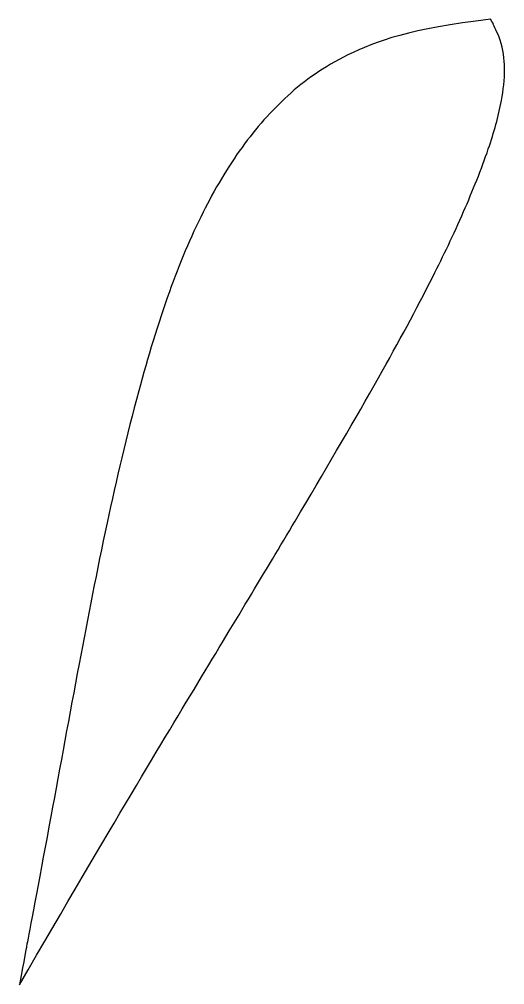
# Model space of a CAD drawing. Header units: millimetres. Extents: x -33 to 35, y -68 to 68.
import ezdxf

# ---------------------------------------------------------------- set-up
doc = ezdxf.new("R2010")
doc.units = ezdxf.units.MM

msp = doc.modelspace()

# ---------------------------------------------------------------- linework, layer by layer
at = {"color": 7, "linetype": 'Continuous'}
for points, knots in [([(33.4, 68.49), (22.15, 67.22), (12.61, 63.72), (4.6, 58.1), (-2.1, 50.48), (-7.7, 40.98), (-12.4, 29.71), (-17.14, 14.02), (-21.26, -3.85), (-25.1, -23.69), (-29.03, -45.3), (-33.4, -68.49), (-31.93, -60.76), (-33.4, -68.49)], [0, 0, 0, 0, 0.068601, 0.130084, 0.189335, 0.250769, 0.317543, 0.391478, 0.490751, 0.601772, 0.724141, 0.857151, 1, 1, 1, 1]), ([(-33.4, -68.49), (-19.99, -45.44), (-6.45, -22.98), (6.41, -1.66), (17.84, 17.97), (24.26, 29.85), (29.46, 40.56), (33.21, 49.94), (34.93, 56.01), (35.6, 61.17), (35.12, 65.35), (33.4, 68.49), (34.07, 67.48), (33.4, 68.49)], [0, 0, 0, 0, 0.17168, 0.34052, 0.50088, 0.647119, 0.734044, 0.810711, 0.875771, 0.916375, 0.949878, 0.976982, 1, 1, 1, 1])]:
    msp.add_open_spline(points, degree=3, knots=knots, dxfattribs=at)

doc.saveas('drawing.dxf')
